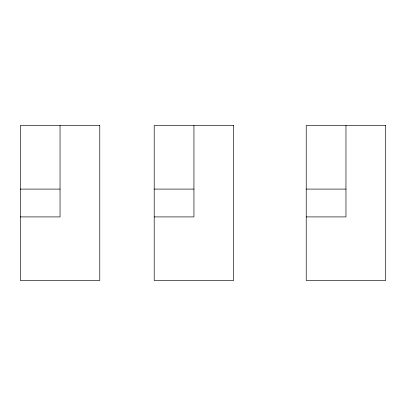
<?xml version="1.0" encoding="UTF-8"?>
<svg xmlns="http://www.w3.org/2000/svg" width="406" height="406" viewBox="0 0 406 406"><rect width="100%" height="100%" fill="white"/><g stroke="black" fill="none" stroke-linecap="round" stroke-linejoin="round"><path stroke-width="0.61" d="M20.3 189.089L60.037 189.089M154.204 189.089L193.941 189.089M306.225 189.089L345.963 189.089M20.3 216.911L60.037 216.911L60.037 125.51M154.204 216.911L193.941 216.911L193.941 125.51M306.225 216.911L345.963 216.911L345.963 125.51M99.774 125.51L20.3 125.51L20.3 280.49L99.774 280.49L99.774 125.51M233.678 125.51L154.204 125.51L154.204 280.49L233.678 280.49L233.678 125.51M385.7 125.51L306.225 125.51L306.225 280.49L385.7 280.49L385.7 125.51"/></g></svg>
